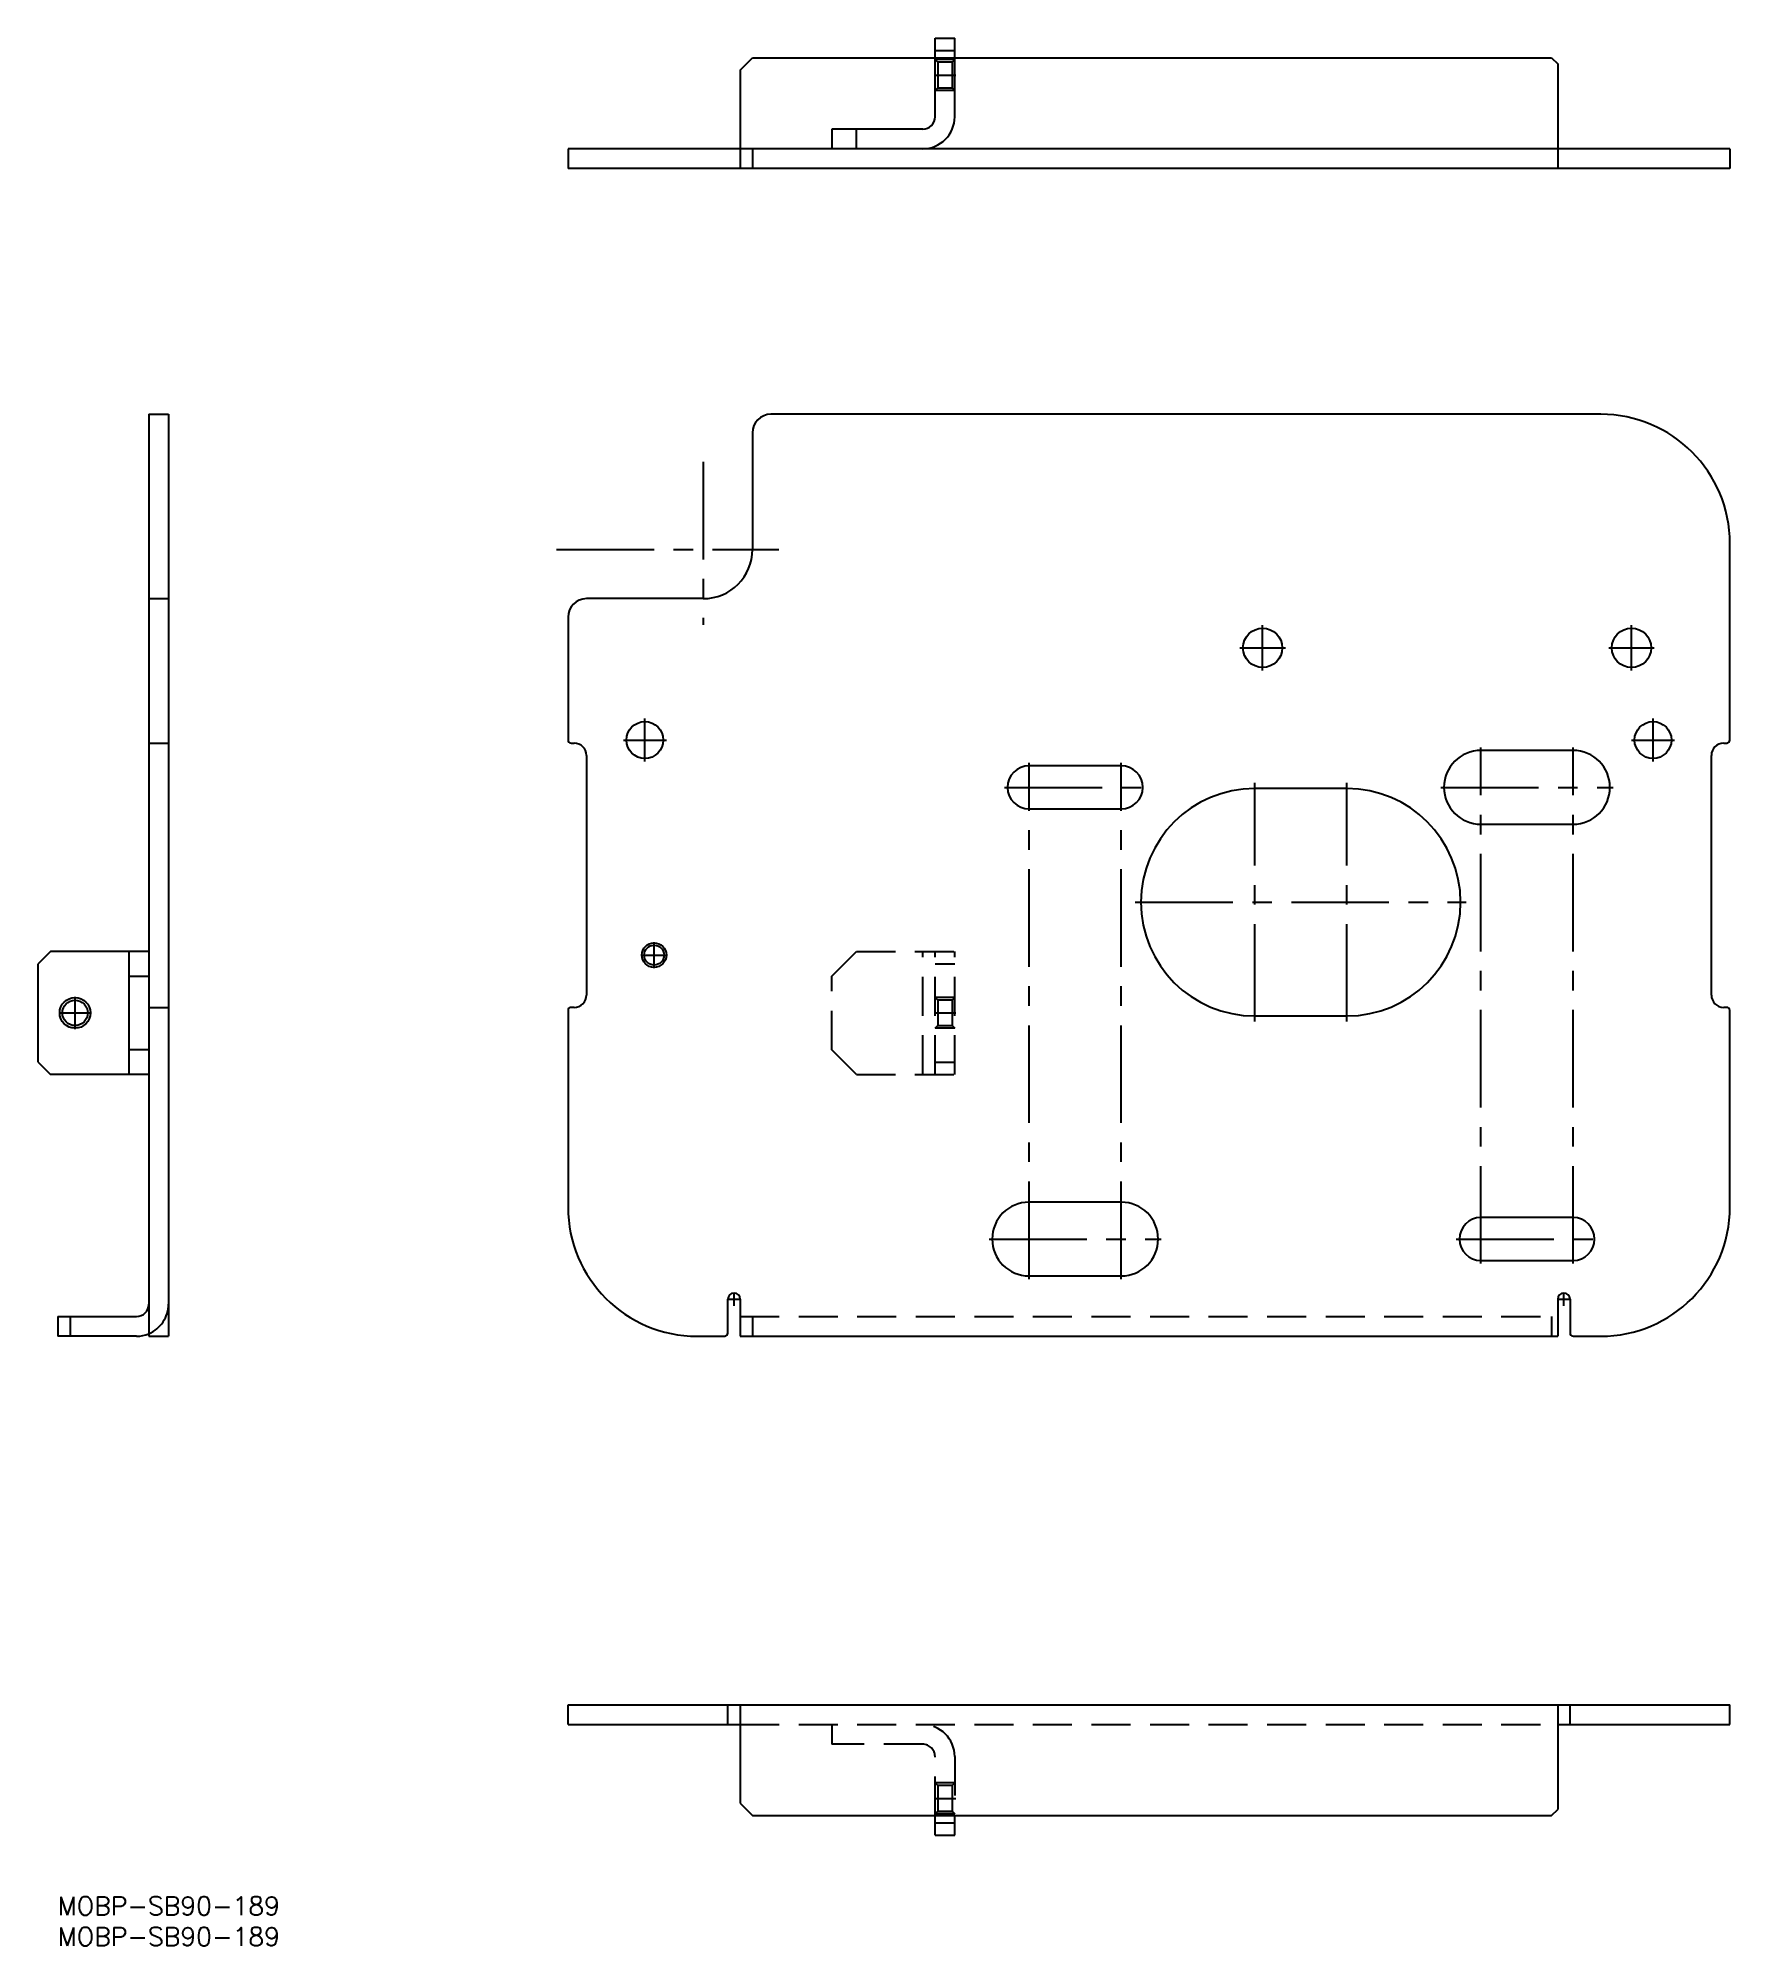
# Model space of a CAD drawing. Extents: x -3 to 272, y -8 to 302.
import ezdxf

# ---------------------------------------------------------------- set-up
doc = ezdxf.new("R2010")
doc.units = 0
doc.header["$LTSCALE"] = 0.5
doc.linetypes.add('CENTER', pattern=[50.8, 31.75, -6.35, 6.35, -6.35])
doc.linetypes.add('DASHED', pattern=[19.05, 12.7, -6.35])
for name, color, linetype in [('MSM_CENTER', 1, 'CENTER'), ('MSM_CONTINUOUS', 7, 'CONTINUOUS'), ('MSM_DASHED', 4, 'DASHED'), ('MSM_NARROW', 5, 'CONTINUOUS'), ('MSM_PART_NUMBER', 7, 'CONTINUOUS')]:
    doc.layers.add(name, color=color, linetype=linetype)
doc.styles.get("Standard").update_dxf_attribs({"font": 'txt.shx', "height": 3, "bigfont": 'bigfont.shx'})

msp = doc.modelspace()

# ---------------------------------------------------------------- linework, layer by layer
at = {"layer": 'MSM_CENTER'}
for p, q in [((142.54, 296.4), (146.06, 296.4)), ((105, 233.469), (105, 206.93)), ((81.113, 219.2), (117.318, 219.2)), ((196, 199.5), (196, 206.9)), ((256, 199.5), (256, 206.9)), ((192.3, 203.2), (199.7, 203.2)), ((252.3, 203.2), (259.7, 203.2)), ((95.5, 184.7), (95.5, 191.7)), ((259.5, 184.7), (259.5, 191.7)), ((92, 188.2), (99, 188.2)), ((231.5, 103), (231.5, 187)), ((246.5, 103), (246.5, 187)), ((256, 188.2), (263, 188.2)), ((158, 100.5), (158, 184.5)), ((173, 100.5), (173, 184.5)), ((154, 180.5), (177, 180.5)), ((194.7, 142.375), (194.7, 181.225)), ((209.7, 142.375), (209.7, 181.225)), ((225, 180.5), (253, 180.5)), ((175.275, 161.8), (229.125, 161.8)), ((97, 151.1), (97, 155.3)), ((94.9, 153.2), (99.1, 153.2)), ((2.8, 141.175), (2.8, 146.425)), ((0.175, 143.8), (5.425, 143.8)), ((142.54, 143.8), (146.06, 143.8)), ((151.5, 107), (179.5, 107)), ((227.5, 107), (250.5, 107)), ((108.95, 97.2), (111.05, 97.2)), ((110, 96.15), (110, 98.25)), ((243.95, 97.2), (246.05, 97.2)), ((245, 96.15), (245, 98.25)), ((142.54, 16), (146.06, 16))]:
    msp.add_line(p, q, dxfattribs=at)
at = {"layer": 'MSM_CONTINUOUS'}
for p, q in [((142.7, 289.6), (142.7, 302.4)), ((142.7, 302.4), (145.9, 302.4)), ((145.9, 289.6), (145.9, 302.4)), ((111, 297.2), (113, 299.2)), ((113, 299.2), (142.7, 299.2)), ((142.7, 300.4), (145.9, 300.4)), ((145.9, 299.2), (243, 299.2)), ((243, 299.2), (244, 298.2)), ((244, 298.2), (244, 284.4)), ((111, 297.2), (111, 284.4)), ((140.7, 287.6), (125.9, 287.6)), ((125.9, 287.6), (125.9, 284.4)), ((129.9, 284.4), (129.9, 287.6)), ((83, 284.4), (83, 281.2)), ((272, 284.4), (83, 284.4)), ((113, 284.4), (113, 281.2)), ((272, 284.4), (272, 281.2)), ((272, 281.2), (83, 281.2)), ((14.8, 241.2), (18, 241.2)), ((14.8, 241.2), (14.8, 91.2)), ((18, 241.2), (18, 91.2)), ((251, 241.2), (116, 241.2)), ((113, 238.2), (113, 219.2)), ((272, 188.2), (272, 220.2)), ((14.8, 211.2), (18, 211.2)), ((105, 211.2), (86, 211.2)), ((83, 208.2), (83, 188.2)), ((14.8, 187.7), (18, 187.7)), ((83.5, 187.7), (84, 187.7)), ((246.5, 186.5), (231.5, 186.5)), ((271, 187.7), (271.5, 187.7)), ((86, 185.7), (86, 146.7)), ((173, 184), (158, 184)), ((269, 146.7), (269, 185.7)), ((209.7, 180.3), (194.7, 180.3)), ((158, 177), (173, 177)), ((231.5, 174.5), (246.5, 174.5)), ((-1.2, 153.8), (-3.2, 151.8)), ((14.8, 153.8), (-1.2, 153.8)), ((11.6, 133.8), (11.6, 153.8)), ((-3.2, 135.8), (-3.2, 151.8)), ((11.6, 149.8), (14.8, 149.8)), ((14.8, 144.7), (18, 144.7)), ((83, 144.2), (83, 112.2)), ((84, 144.7), (83.5, 144.7)), ((194.7, 143.3), (209.7, 143.3)), ((271.5, 144.7), (271, 144.7)), ((272, 112.2), (272, 144.2)), ((14.8, 137.8), (11.6, 137.8)), ((-3.2, 135.8), (-1.2, 133.8)), ((14.8, 133.8), (-1.2, 133.8)), ((173, 113), (158, 113)), ((246.5, 110.5), (231.5, 110.5)), ((231.5, 103.5), (246.5, 103.5)), ((158, 101), (173, 101)), ((109, 91.7), (109, 97.2)), ((111, 97.2), (111, 91.2)), ((244, 97.2), (244, 91.2)), ((246, 97.2), (246, 91.7)), ((0, 94.4), (12.8, 94.4)), ((0, 94.4), (0, 91.2)), ((2, 94.4), (2, 91.2)), ((12.8, 91.2), (0, 91.2)), ((14.8, 91.2), (18, 91.2)), ((104, 91.2), (108.5, 91.2)), ((111, 91.2), (244, 91.2)), ((246.5, 91.2), (251, 91.2)), ((83, 31.2), (272, 31.2)), ((83, 28), (83, 31.2)), ((109, 28), (109, 31.2)), ((111, 31.2), (111, 15.2)), ((244, 31.2), (244, 14.2)), ((246, 28), (246, 31.2)), ((272, 28), (272, 31.2)), ((83, 28), (111, 28)), ((244, 28), (272, 28)), ((111, 15.2), (113, 13.2)), ((113, 13.2), (243, 13.2)), ((142.7, 10), (142.7, 13.2)), ((145.9, 10), (145.9, 13.2)), ((243, 13.2), (244, 14.2)), ((142.7, 12), (145.9, 12)), ((142.7, 10), (145.9, 10))]:
    msp.add_line(p, q, dxfattribs=at)
for centre, radius in [((196, 203.2), 3.2), ((256, 203.2), 3.2), ((95.5, 188.2), 3), ((259.5, 188.2), 3), ((97, 153.2), 1.621), ((2.8, 143.8), 2.067)]:
    msp.add_circle(centre, radius, dxfattribs=at)
for centre, radius, start, end in [((140.7, 289.6), 5.2, 270, 0), ((140.7, 289.6), 2, 270, 0), ((116, 238.2), 3, 90, 180), ((251, 220.2), 21, 0, 90), ((105, 219.2), 8, 270, 0), ((86, 208.2), 3, 90, 180), ((83.5, 188.2), 0.5, 180, 270), ((84, 185.7), 2, 0, 90), ((231.5, 180.5), 6, 90, 270), ((246.5, 180.5), 6, 270, 90), ((271, 185.7), 2, 90, 180), ((271.5, 188.2), 0.5, 270, 0), ((158, 180.5), 3.5, 90, 270), ((173, 180.5), 3.5, 270, 90), ((194.7, 161.8), 18.5, 90, 270), ((209.7, 161.8), 18.5, 270, 90), ((84, 146.7), 2, 270, 0), ((271, 146.7), 2, 180, 270), ((83.5, 144.2), 0.5, 90, 180), ((271.5, 144.2), 0.5, 0, 90), ((104, 112.2), 21, 180, 270), ((158, 107), 6, 90, 270), ((173, 107), 6, 270, 90), ((251, 112.2), 21, 270, 0), ((231.5, 107), 3.5, 90, 270), ((246.5, 107), 3.5, 270, 90), ((12.8, 96.4), 2, 270, 0), ((110, 97.2), 1, 0, 180), ((245, 97.2), 1, 0, 180), ((12.8, 96.4), 5.2, 270, 292.61986), ((108.5, 91.7), 0.5, 270, 0), ((246.5, 91.7), 0.5, 180, 270)]:
    msp.add_arc(centre, radius, start, end, dxfattribs=at)
at = {"layer": 'MSM_DASHED'}
for p, q in [((142.7, 299.2), (145.9, 299.2)), ((143.133, 298.467), (142.7, 298.9)), ((145.9, 298.9), (142.7, 298.9)), ((145.467, 298.467), (143.133, 298.467)), ((143.133, 298.467), (143.133, 294.333)), ((145.9, 298.9), (145.467, 298.467)), ((145.467, 298.467), (145.467, 294.333)), ((142.7, 293.9), (143.133, 294.333)), ((145.9, 293.9), (142.7, 293.9)), ((143.133, 294.333), (145.467, 294.333)), ((145.467, 294.333), (145.9, 293.9)), ((111, 284.4), (111, 281.2)), ((244, 284.4), (244, 281.2)), ((125.9, 149.8), (129.9, 153.8)), ((129.9, 153.8), (145.9, 153.8)), ((140.7, 133.8), (140.7, 153.8)), ((142.7, 133.8), (142.7, 153.8)), ((145.9, 133.8), (145.9, 153.8)), ((125.9, 137.8), (125.9, 149.8)), ((142.7, 151.8), (145.9, 151.8)), ((143.133, 145.867), (142.7, 146.3)), ((145.9, 146.3), (142.7, 146.3)), ((145.9, 146.3), (145.467, 145.867)), ((145.467, 145.867), (143.133, 145.867)), ((143.133, 145.867), (143.133, 141.733)), ((145.467, 145.867), (145.467, 141.733)), ((142.7, 141.3), (143.133, 141.733)), ((145.9, 141.3), (142.7, 141.3)), ((143.133, 141.733), (145.467, 141.733)), ((145.467, 141.733), (145.9, 141.3)), ((129.9, 133.8), (125.9, 137.8)), ((129.9, 133.8), (145.9, 133.8)), ((142.7, 135.8), (145.9, 135.8)), ((111, 94.4), (244, 94.4)), ((113, 94.4), (113, 91.2)), ((243, 94.4), (243, 91.2)), ((111, 28), (244, 28)), ((125.9, 28), (125.9, 24.8)), ((140.7, 24.8), (125.9, 24.8)), ((142.7, 13.2), (142.7, 22.8)), ((145.9, 22.8), (145.9, 13.2)), ((143.133, 18.067), (142.7, 18.5)), ((145.9, 18.5), (142.7, 18.5)), ((145.467, 18.067), (143.133, 18.067)), ((143.133, 18.067), (143.133, 13.933)), ((145.9, 18.5), (145.467, 18.067)), ((145.467, 18.067), (145.467, 13.933)), ((142.7, 13.5), (143.133, 13.933)), ((145.9, 13.5), (142.7, 13.5)), ((143.133, 13.933), (145.467, 13.933)), ((145.467, 13.933), (145.9, 13.5))]:
    msp.add_line(p, q, dxfattribs=at)
for centre, radius, start, end in [((12.8, 96.4), 5.2, 292.61986, 0), ((140.7, 22.8), 5.2, 0, 90), ((140.7, 22.8), 2, 0, 90)]:
    msp.add_arc(centre, radius, start, end, dxfattribs=at)
at = {"layer": 'MSM_NARROW'}
for centre, radius in [((97, 153.2), 2), ((2.8, 143.8), 2.5)]:
    msp.add_circle(centre, radius, dxfattribs=at)

# ---------------------------------------------------------------- texts
at = {"layer": 'MSM_PART_NUMBER'}
for p in [(0, -3), (0, -8)]:
    msp.add_text('MOBP-SB90-189', height=3, dxfattribs=at).set_placement(p)

doc.saveas('drawing.dxf')
